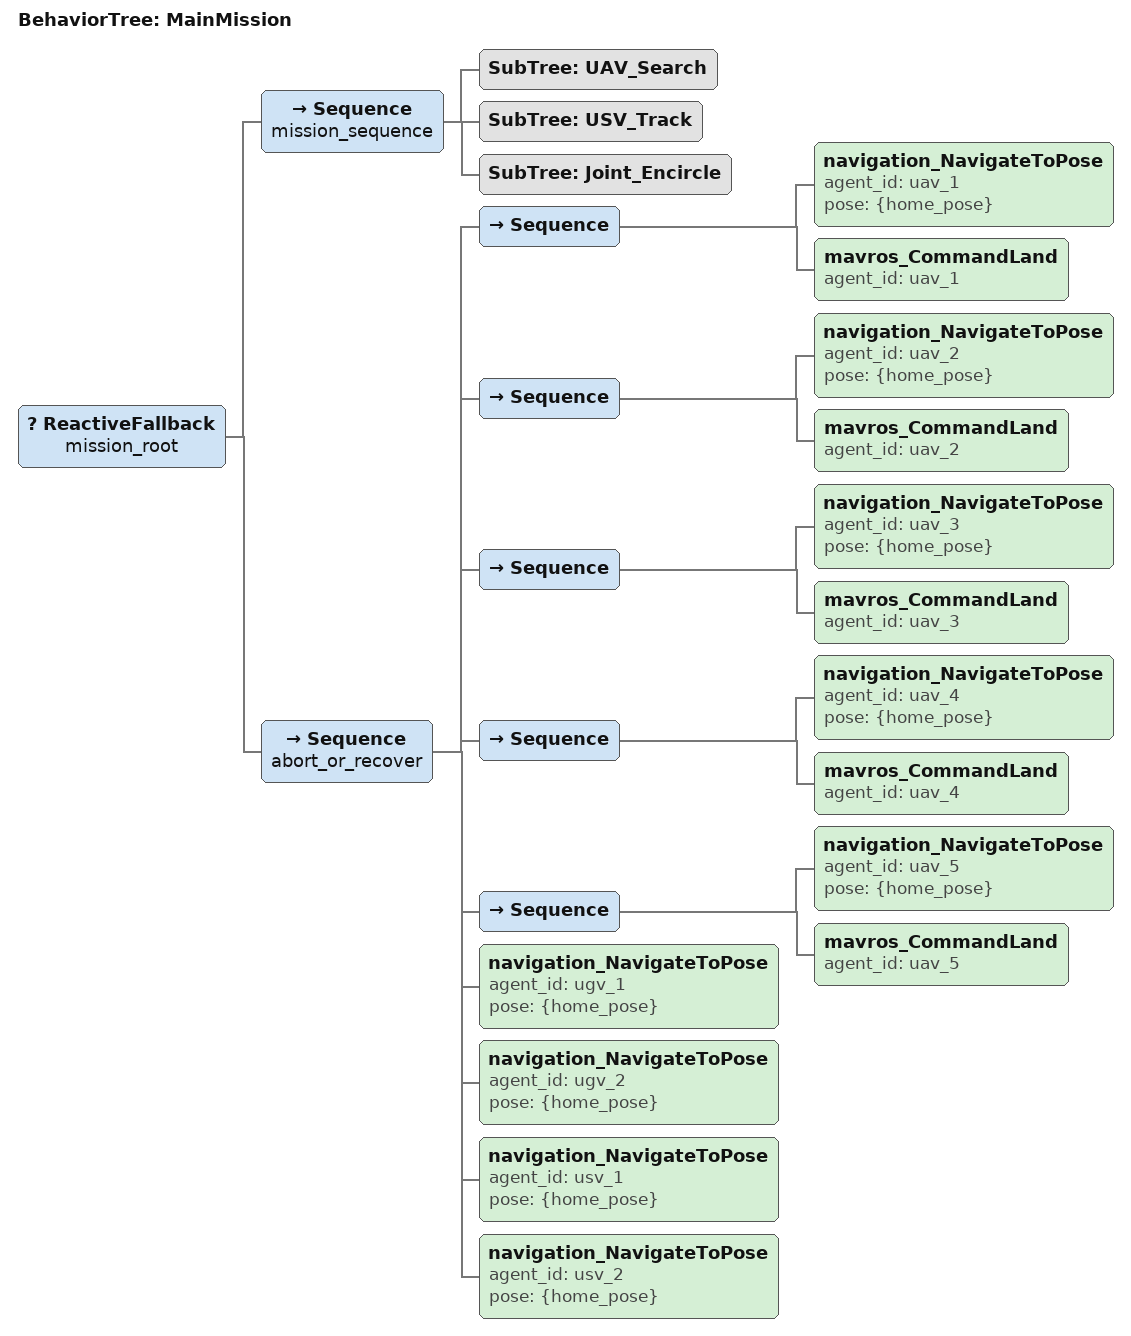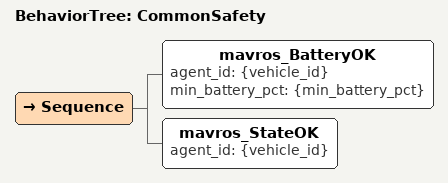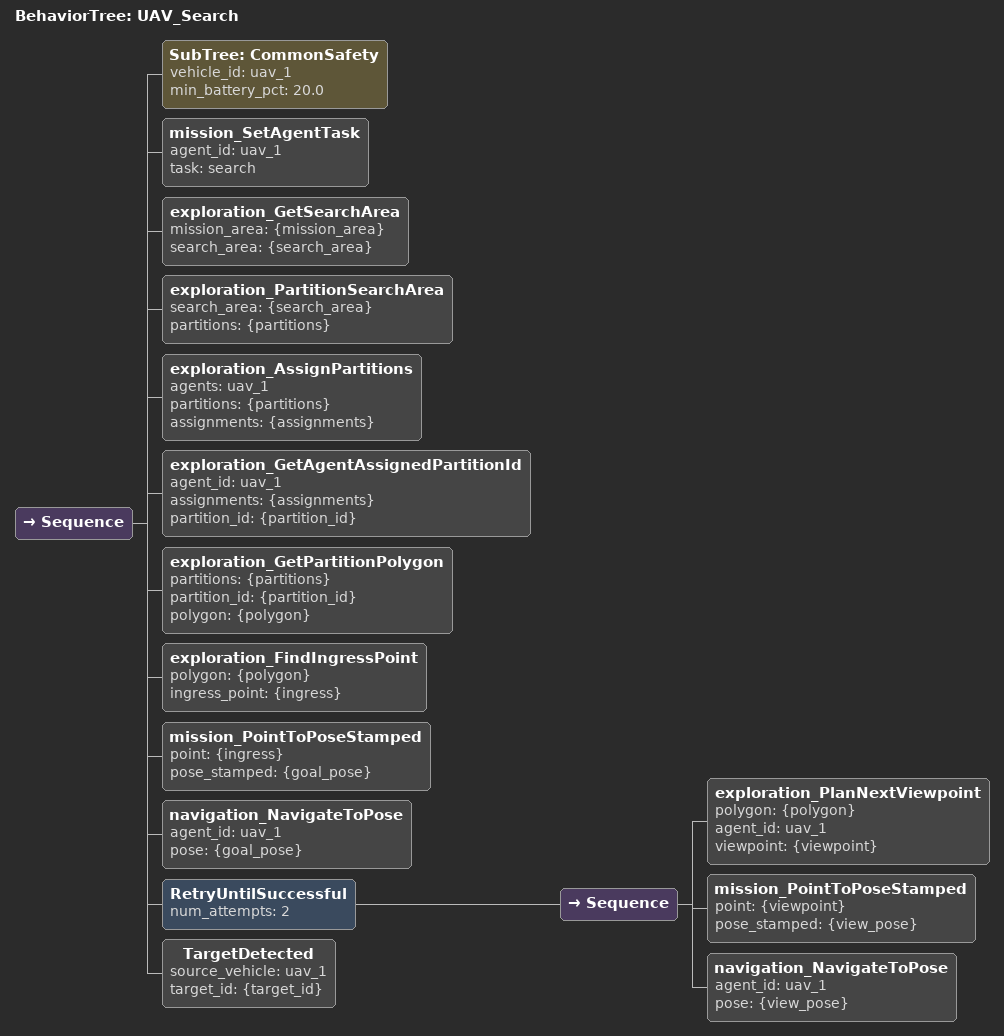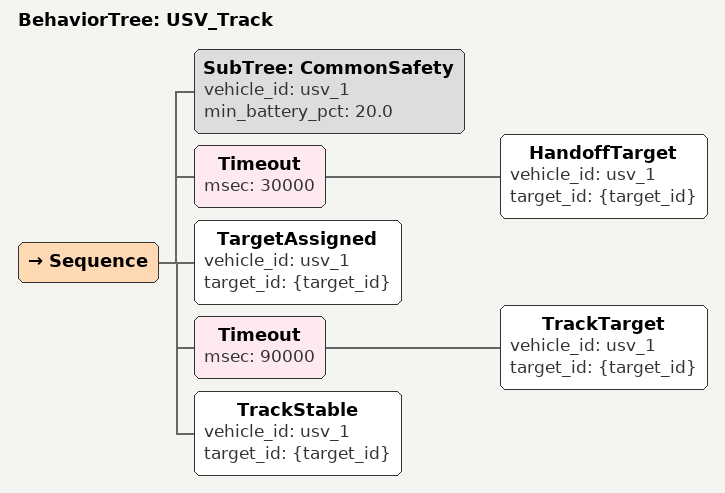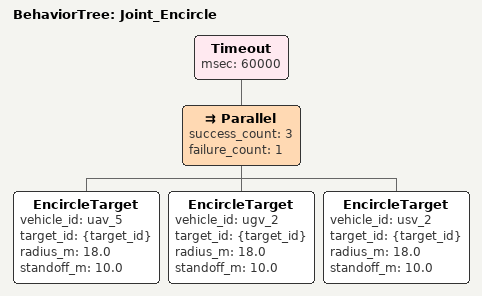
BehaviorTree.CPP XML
<root BTCPP_format="4" main_tree_to_execute="MainMission">

<BehaviorTree ID="MainMission">
  <ReactiveFallback name="mission_root">

    <!-- MAIN MISSION -->
    <Sequence name="mission_sequence">
      <SubTree ID="UAV_Search"/>
      <SubTree ID="USV_Track"/>
      <SubTree ID="Joint_Encircle"/>
    </Sequence>

    <!-- RECOVERY (NO ReturnHome anymore) -->
    <Sequence name="abort_or_recover">

      <!-- UAV return -->
      <Sequence>
        <navigation_NavigateToPose agent_id="uav_1" pose="{home_pose}"/>
        <mavros_CommandLand agent_id="uav_1"/>
      </Sequence>

      <Sequence>
        <navigation_NavigateToPose agent_id="uav_2" pose="{home_pose}"/>
        <mavros_CommandLand agent_id="uav_2"/>
      </Sequence>

      <Sequence>
        <navigation_NavigateToPose agent_id="uav_3" pose="{home_pose}"/>
        <mavros_CommandLand agent_id="uav_3"/>
      </Sequence>

      <Sequence>
        <navigation_NavigateToPose agent_id="uav_4" pose="{home_pose}"/>
        <mavros_CommandLand agent_id="uav_4"/>
      </Sequence>

      <Sequence>
        <navigation_NavigateToPose agent_id="uav_5" pose="{home_pose}"/>
        <mavros_CommandLand agent_id="uav_5"/>
      </Sequence>

      <!-- Ground / sea -->
      <navigation_NavigateToPose agent_id="ugv_1" pose="{home_pose}"/>
      <navigation_NavigateToPose agent_id="ugv_2" pose="{home_pose}"/>
      <navigation_NavigateToPose agent_id="usv_1" pose="{home_pose}"/>
      <navigation_NavigateToPose agent_id="usv_2" pose="{home_pose}"/>

    </Sequence>

  </ReactiveFallback>
</BehaviorTree>

<BehaviorTree ID="CommonSafety">
  <Sequence>
    <mavros_BatteryOK agent_id="{vehicle_id}" min_battery_pct="{min_battery_pct}"/>
    <mavros_StateOK agent_id="{vehicle_id}"/>
  </Sequence>
</BehaviorTree>

<BehaviorTree ID="UAV_Search">
  <Sequence>

    <!-- Safety -->
    <SubTree ID="CommonSafety"
             vehicle_id="uav_1"
             min_battery_pct="20.0"/>

    <!-- Set task -->
    <mission_SetAgentTask agent_id="uav_1" task="search"/>

    <!-- Get search area -->
    <exploration_GetSearchArea mission_area="{mission_area}" search_area="{search_area}"/>

    <!-- Partition -->
    <exploration_PartitionSearchArea search_area="{search_area}" partitions="{partitions}"/>

    <!-- Assign -->
    <exploration_AssignPartitions agents="uav_1" partitions="{partitions}" assignments="{assignments}"/>

    <!-- Get assigned partition -->
    <exploration_GetAgentAssignedPartitionId
        agent_id="uav_1"
        assignments="{assignments}"
        partition_id="{partition_id}"/>

    <!-- Get polygon -->
    <exploration_GetPartitionPolygon
        partitions="{partitions}"
        partition_id="{partition_id}"
        polygon="{polygon}"/>

    <!-- Find ingress -->
    <exploration_FindIngressPoint polygon="{polygon}" ingress_point="{ingress}"/>

    <!-- Convert to pose -->
    <mission_PointToPoseStamped point="{ingress}" pose_stamped="{goal_pose}"/>

    <!-- Navigate -->
    <navigation_NavigateToPose agent_id="uav_1" pose="{goal_pose}"/>

    <!-- Exploration loop -->
    <RetryUntilSuccessful num_attempts="2">
      <Sequence>

        <exploration_PlanNextViewpoint
            polygon="{polygon}"
            agent_id="uav_1"
            viewpoint="{viewpoint}"/>

        <mission_PointToPoseStamped
            point="{viewpoint}"
            pose_stamped="{view_pose}"/>

        <navigation_NavigateToPose
            agent_id="uav_1"
            pose="{view_pose}"/>

      </Sequence>
    </RetryUntilSuccessful>

    <!-- TEMP detection -->
    <TargetDetected source_vehicle="uav_1" target_id="{target_id}"/>

  </Sequence>
</BehaviorTree>

<BehaviorTree ID="USV_Track">
  <Sequence>

    <SubTree ID="CommonSafety"
             vehicle_id="usv_1"
             min_battery_pct="20.0"/>

    <!-- still placeholder -->
    <Timeout msec="30000">
      <HandoffTarget vehicle_id="usv_1" target_id="{target_id}"/>
    </Timeout>

    <TargetAssigned vehicle_id="usv_1" target_id="{target_id}"/>

    <Timeout msec="90000">
      <TrackTarget vehicle_id="usv_1" target_id="{target_id}"/>
    </Timeout>

    <TrackStable vehicle_id="usv_1" target_id="{target_id}"/>

  </Sequence>
</BehaviorTree>

<BehaviorTree ID="Joint_Encircle">
  <Timeout msec="60000">
    <Parallel success_count="3" failure_count="1">

      <EncircleTarget vehicle_id="uav_5"
                      target_id="{target_id}"
                      radius_m="18.0"
                      standoff_m="10.0"/>

      <EncircleTarget vehicle_id="ugv_2"
                      target_id="{target_id}"
                      radius_m="18.0"
                      standoff_m="10.0"/>

      <EncircleTarget vehicle_id="usv_2"
                      target_id="{target_id}"
                      radius_m="18.0"
                      standoff_m="10.0"/>

    </Parallel>
  </Timeout>
</BehaviorTree>

</root>
